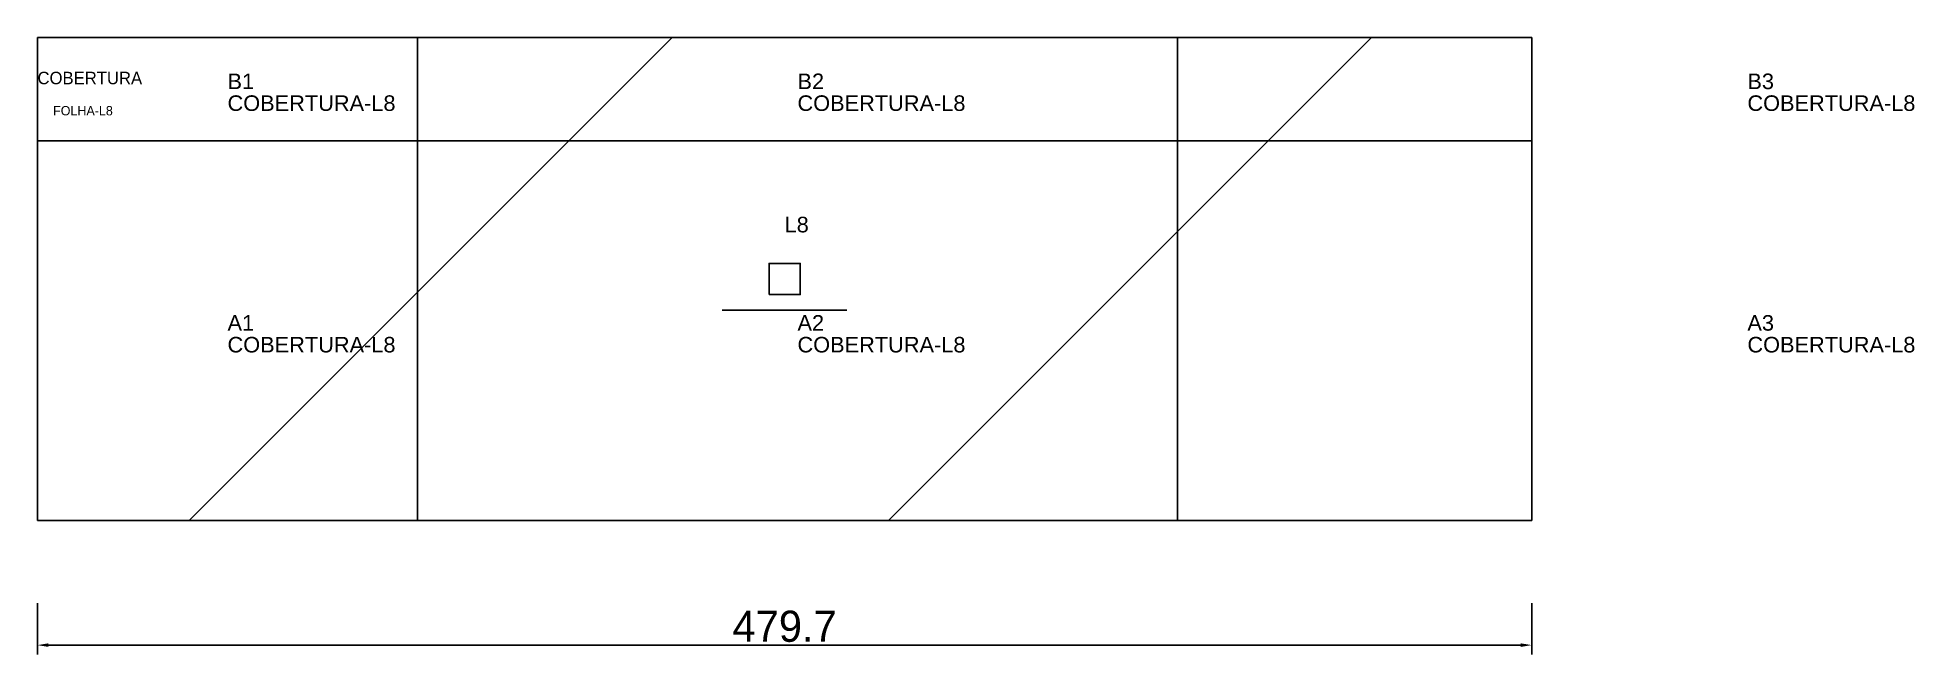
# Model space of a CAD drawing. Header units: metres. Extents: x 222 to 825, y 3 to 202.
import ezdxf

# ---------------------------------------------------------------- set-up
doc = ezdxf.new("R2010")
doc.units = ezdxf.units.M
for name, color, linetype in [('3', 3, 'CONTINUOUS'), ('AUX00', 7, 'CONTINUOUS'), ('COTA', 241, 'CONTINUOUS'), ('FOLHA', 255, 'CONTINUOUS'), ('Hachura', 251, 'CONTINUOUS'), ('NOMENCLATURA', 7, 'CONTINUOUS'), ('Nível', 160, 'CONTINUOUS'), ('Painéis', 200, 'CONTINUOUS'), ('Pilares', 5, 'CONTINUOUS'), ('SARR_2.2x7', 40, 'CONTINUOUS')]:
    doc.layers.add(name, color=color, linetype=linetype)
doc.styles.add('ARIAL', font='Arial.ttf')
doc.styles.add('STR_STANDARD', font='arial.ttf')
doc.dimstyles.new('EZ DXF', dxfattribs={"dimtxt": 10, "dimasz": 3.5, "dimexe": 3, "dimexo": 1.5, "dimgap": 1, "dimtad": 1, "dimdec": 1, "dimdsep": 46, "dimcen": 2.5, "dimazin": 3, "dimtfac": 1, "dimtmove": 0, "dimatfit": 3})

msp = doc.modelspace()

# ---------------------------------------------------------------- hatches: boundary and pattern name
at = {"layer": 'Hachura'}
h = msp.add_hatch(dxfattribs=at)
h.set_pattern_fill('ANSI31', scale=50)
h.paths.add_polyline_path([(222.2, 201.5), (701.95, 201.5), (701.95, 46.36), (222.2, 46.36)])
h = msp.add_hatch(dxfattribs=at)
h.set_pattern_fill('ANSI31', scale=50)
h.paths.add_polyline_path([(222.2, 201.5), (701.95, 201.5), (701.95, 46.36), (222.2, 46.36)])

# ---------------------------------------------------------------- linework, layer by layer
at = {"layer": '3'}
for points in [[(344.2, 46.36), (344.2, 201.5)], [(344.2, 46.36), (344.2, 201.5)], [(588.2, 46.36), (588.2, 201.5)], [(588.2, 46.36), (588.2, 201.5)], [(222.2, 168.36), (701.95, 168.36)], [(222.2, 168.36), (701.95, 168.36)]]:
    msp.add_lwpolyline(points, close=True, dxfattribs=at)
at = {"layer": 'Painéis', "color": 200}
for p, q in [((222.2, 201.5), (701.95, 201.5)), ((222.2, 46.36), (222.2, 201.5)), ((222.2, 201.5), (701.95, 201.5)), ((222.2, 46.36), (222.2, 201.5)), ((701.95, 201.5), (701.95, 46.36)), ((701.95, 201.5), (701.95, 46.36)), ((701.95, 46.36), (222.2, 46.36)), ((701.95, 46.36), (222.2, 46.36))]:
    msp.add_line(p, q, dxfattribs=at)
at = {"layer": 'Pilares'}
msp.add_lwpolyline([(457.07, 118.93), (467.07, 118.93), (467.07, 128.93), (457.07, 128.93)], close=True, dxfattribs=at)
msp.add_lwpolyline([(457.07, 118.93), (467.07, 118.93), (467.07, 128.93), (457.07, 128.93)], close=True, dxfattribs=at)
at = {"layer": 'SARR_2.2x7'}
msp.add_line((442.07, 113.93), (482.07, 113.93), dxfattribs=at)
msp.add_line((442.07, 113.93), (482.07, 113.93), dxfattribs=at)

# ---------------------------------------------------------------- texts
at = {"layer": '3', "style": 'STR_STANDARD'}
for s, p in [('B1', (283.2, 184.93)), ('B1', (283.2, 184.93)), ('B2', (466.2, 184.93)), ('B2', (466.2, 184.93)), ('B3', (771.2, 184.93)), ('B3', (771.2, 184.93)), ('A1', (283.2, 107.36)), ('A1', (283.2, 107.36)), ('A2', (466.2, 107.36)), ('A2', (466.2, 107.36)), ('A3', (771.2, 107.36)), ('A3', (771.2, 107.36))]:
    msp.add_text(s, height=5, dxfattribs=at).set_placement(p)
at = {"layer": 'AUX00', "style": 'STR_STANDARD'}
for p in [(283.2, 177.93), (283.2, 177.93), (466.2, 177.93), (466.2, 177.93), (771.2, 177.93), (771.2, 177.93), (283.2, 100.36), (283.2, 100.36), (466.2, 100.36), (466.2, 100.36), (771.2, 100.36), (771.2, 100.36)]:
    msp.add_text('COBERTURA-L8', height=5, dxfattribs=at).set_placement(p)
at = {"layer": 'FOLHA'}
msp.add_text('FOLHA-L8', height=3, dxfattribs=at).set_placement((227.2, 176.5))
msp.add_text('FOLHA-L8', height=3, dxfattribs=at).set_placement((227.2, 176.5))
at = {"layer": 'NOMENCLATURA', "insert": (462.07, 143.93), "char_height": 5, "attachment_point": 1, "style": 'ARIAL'}
msp.add_mtext('L8', dxfattribs=at)
msp.add_mtext('L8', dxfattribs=at)
at = {"layer": 'Nível'}
msp.add_text('COBERTURA', height=4, dxfattribs=at).set_placement((222.2, 186.5))
msp.add_text('COBERTURA', height=4, dxfattribs=at).set_placement((222.2, 186.5))

# ---------------------------------------------------------------- dimensions: what is measured, and where the dimension line sits
at = {"layer": 'COTA'}
msp.add_linear_dim(base=(222.2, 6.3628), p1=(222.2, 21.3628), p2=(701.9477, 21.3628), dimstyle='EZ DXF', dxfattribs=at).render()
msp.add_linear_dim(base=(222.2, 6.3628), p1=(222.2, 21.3628), p2=(701.9477, 21.3628), dimstyle='EZ DXF', dxfattribs=at).render()

doc.saveas('drawing.dxf')
